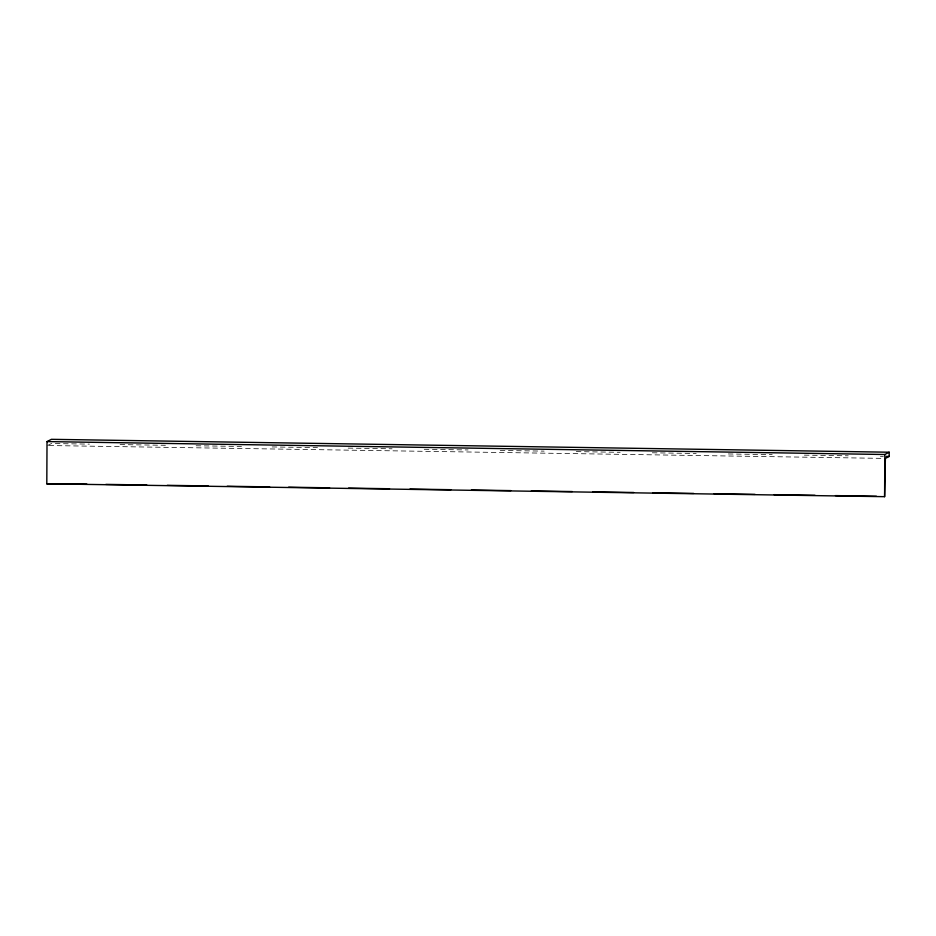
<?xml version="1.0" encoding="UTF-8"?>
<svg xmlns="http://www.w3.org/2000/svg" width="936" height="936" viewBox="0 0 936 936"><rect width="100%" height="100%" fill="white"/><g stroke="black" fill="none" stroke-linecap="round" stroke-linejoin="round"><path stroke-width="0.7" stroke-dasharray="4.68 3.51" d="M47.584 445.513L51.375 443.535L89.388 444.12M120.089 444.6L165.415 445.29M196.127 445.77L241.453 446.46M272.154 446.94L317.48 447.63M348.18 448.11L392.055 448.789M424.219 449.28L468.082 449.959M500.245 450.45L544.108 451.129M576.284 451.62L620.147 452.299M652.31 452.79L696.173 453.469M728.337 453.96L772.212 454.639M804.375 455.13L848.238 455.809M880.402 456.3L883.327 456.347M49.046 445.536L883.923 458.394"/><path stroke-width="1.4" d="M46.8 483.783L47.022 441.593L51.398 439.323L889.2 452.217L889.177 456.44L885.386 458.418L884.602 496.677L46.8 483.783L86.861 484.087M884.602 496.677L884.824 454.498L889.2 452.217M47.022 441.593L884.824 454.498M886.252 456.394L889.177 456.44M105.873 484.38L146.812 485M167.275 485.316L208.213 485.948M227.226 486.24L269.626 486.895M288.639 487.188L329.577 487.82M348.59 488.112L389.528 488.744M409.991 489.06L450.93 489.692M471.405 490.008L510.88 490.616M531.355 490.932L572.294 491.564M592.757 491.868L633.707 492.5M652.708 492.792L693.646 493.424M714.121 493.74L755.059 494.372M774.072 494.664L815.01 495.296M835.474 495.612L876.412 496.244"/></g></svg>
